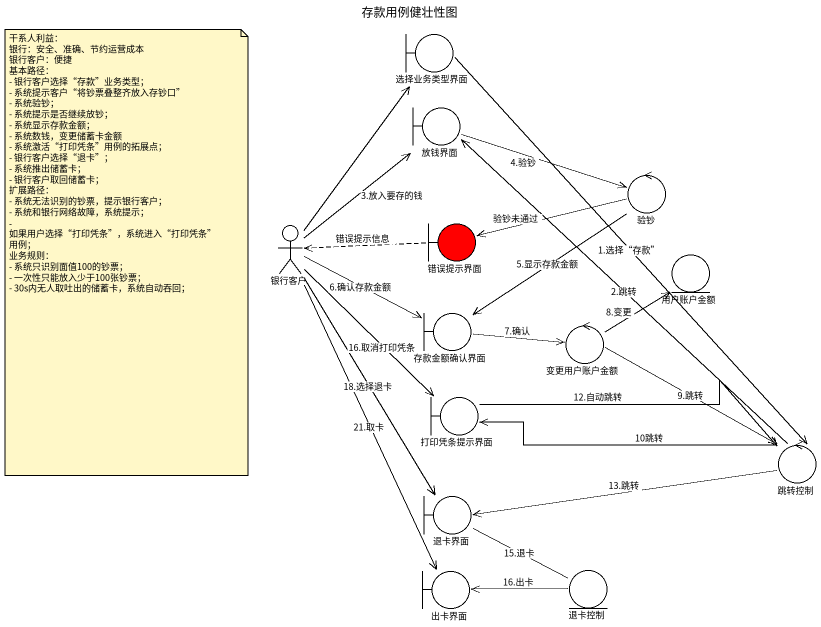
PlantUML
@startuml
title 存款用例健壮性图
boundary 选择业务类型界面
boundary 放钱界面
control 验钞
actor 银行客户
boundary 错误提示界面 #FF0000
entity 用户账户金额
boundary 存款金额确认界面
control 变更用户账户金额
boundary 打印凭条提示界面
control 跳转控制
boundary 退卡界面
boundary 出卡界面
entity 退卡控制
选择业务类型界面 --> 跳转控制 : 1.选择“存款”
放钱界面 -right-> 验钞 : 4.验钞
验钞 -left-> 错误提示界面 : 验钞未通过
验钞 --> 存款金额确认界面 : 5.显示存款金额
银行客户 -up-> 选择业务类型界面
银行客户 -up-> 放钱界面 : 3.放入要存的钱
银行客户 -right-> 存款金额确认界面 : 6.确认存款金额
银行客户 --> 打印凭条提示界面 : 16.取消打印凭条
银行客户 --> 退卡界面 : 18.选择退卡
银行客户 --> 出卡界面 : 21.取卡
错误提示界面 .left.> 银行客户 : 错误提示信息
存款金额确认界面 -right-> 变更用户账户金额 : 7.确认
变更用户账户金额 -up-> 用户账户金额 : 8.变更
变更用户账户金额 -right-> 跳转控制 : 9.跳转
打印凭条提示界面 -right-> 跳转控制 : 12.自动跳转
跳转控制 -up-> 放钱界面 : 2.跳转
跳转控制 -left-> 打印凭条提示界面 : 10跳转
跳转控制 -left-> 退卡界面 : 13.跳转
退卡界面 -right- 退卡控制 : 15.退卡
退卡控制 -left-> 出卡界面 : 16.出卡
note as N1
  干系人利益：
  银行：安全、准确、节约运营成本
  银行客户：便捷
  基本路径：
  - 银行客户选择“存款”业务类型；
  - 系统提示客户“将钞票叠整齐放入存钞口”
  - 系统验钞；
  - 系统提示是否继续放钞；
  - 系统显示存款金额；
  - 系统数钱，变更储蓄卡金额
  - 系统激活“打印凭条”用例的拓展点；
  - 银行客户选择“退卡”；
  - 系统推出储蓄卡；
  - 银行客户取回储蓄卡；
  扩展路径：
  - 系统无法识别的钞票，提示银行客户；
  - 系统和银行网络故障，系统提示；
  - 如果用户选择“打印凭条”，系统进入“打印凭条”用例；
  业务规则：
  - 系统只识别面值100的钞票；
  - 一次性只能放入少于100张钞票；
  - 30s内无人取吐出的储蓄卡，系统自动吞回；
end note
@enduml
